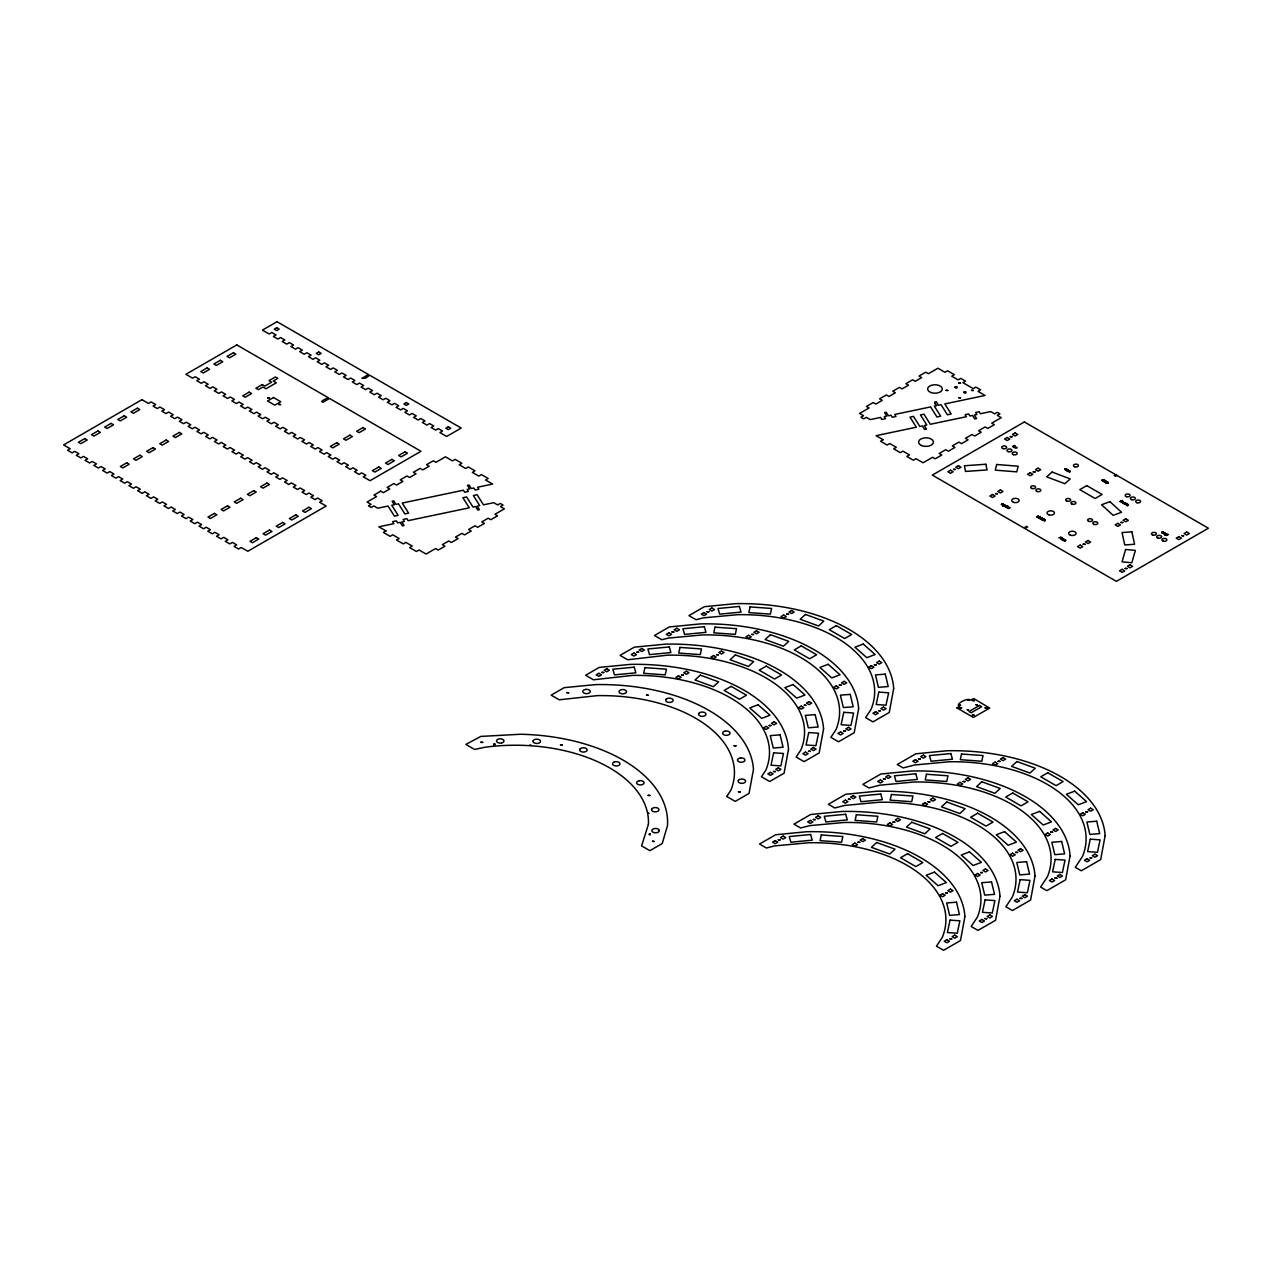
<?xml version="1.0" encoding="UTF-8"?>
<svg xmlns="http://www.w3.org/2000/svg" width="1272" height="1272" viewBox="0 0 1272 1272"><rect width="100%" height="100%" fill="white"/><g stroke="black" fill="none" stroke-linecap="round" stroke-linejoin="round"><path stroke-width="1.5" d="M1067.939 471.149C1065.443 470.974 1071.326 470.29 1068.13 471.626M1008.044 507.687C1007.551 508.705 1006.947 507.019 1009.173 507.957M1044.042 520.105C1043.915 517.927 1043.247 522.442 1044.392 519.596M1107.689 483.217L1107.403 482.931M1121.586 501.645C1124.225 500.93 1121.856 503.966 1123.923 503.362M1004.991 505.366C1001.35 503.664 1003.831 507.544 1002.988 505.525M1007.806 507.894L1009.173 507.846M1004.355 506.447L1006.2 506.049M1013.625 446.615L1013.832 446.79M1041.911 519.087L1040.56 519.024M1165.454 533.683L1165.088 534.59M1001.382 504.73L1002.861 504.889M1066.27 469.384L1065.364 468.764M1063.98 539.646L1062.422 539.408M1103.698 480.705C1103.858 479.242 1104.334 481.198 1102.331 480.26M1122.397 502.551L1121.284 501.836L1122.938 502.249M1124.48 503.315C1124.369 501.327 1124.989 505.906 1124.543 503.474M1161.654 532.777L1162.958 533.095L1161.956 532.507M1166.154 534.558L1166.631 533.874M1003.449 506.018L1003.067 505.382M1040.973 517.625C1040.607 519.533 1037.872 517.561 1040.273 518.404M1108.278 482.851L1107.212 482.231L1108.357 482.899M1123.939 502.663L1123.558 502.329M1128.216 505.127C1126.976 503.966 1125.815 505.62 1127.628 505.429C1129.743 503.156 1127.215 506.59 1127.262 505.588M1004.642 505.429L1003.258 505.556L1004.991 505.27M1105.686 482.66C1104.398 482.756 1106.29 481.166 1106.926 481.977M1062.502 539.789L1061.404 538.183L1062.374 538.994M1062.041 539.074L1060.784 538.406L1061.309 539.312M1067.494 471.228L1066.652 470.592L1068.098 469.877M1039.383 518.499C1037.602 517.227 1042.627 516.464 1039.367 517.895M1040.528 519.024L1042.15 517.64M1069.593 471.864C1071.151 469.845 1068.321 472.627 1069.561 471.705M1007.774 508.053C1008.839 509.516 1011.558 506.987 1009.205 507.448M1003.083 504.555L1001.7 504.173M1003.115 504.491L1002.749 504.682M1038.445 517.004L1037.03 517.068L1037.952 516.305M1062.804 540.171L1063.44 539.074M1103.762 480.291L1102.347 479.989M1123.033 501.788L1122.031 500.882M1125.927 503.458L1124.766 503.06M1163.387 532.539L1163.483 532.73M1105.352 482.168L1106.417 482.422L1105.638 481.802M1126.976 503.871L1125.736 504.777L1126.928 503.68M1036.759 516.861L1037.952 517.084M1102.601 480.88L1102.331 480.355M1122.461 502.345L1121.332 501.756L1121.681 502.488M1065.554 469.797C1063.185 467.826 1066.047 471.34 1066.095 468.637M1166.201 534.685L1164.755 534.59M1038.572 516.178L1038.524 516.702M1064.108 539.519C1061.723 539.074 1063.503 539.662 1064.044 539.217M1015.374 447.14L1013.514 446.726M1006.502 506.351L1006.311 506.558M1124.464 503.012L1124.48 502.631M1044.423 519.914C1047.174 519.628 1042.595 522.347 1045.028 520.168M1005.898 506.526C1003.576 507.767 1007.853 503.251 1004.149 506.336M1003.974 505.7L1003.338 506.351M726.757 796.479L730.843 790.278A133.226 76.924 0 0 0 597.379 695.625L559.251 699.807L551.189 695.148L564.164 687.659L595.344 684.622A152.656 88.134 0 0 1 753.469 769.481L749.033 793.426L735.232 801.392L726.741 796.495M1102.872 480.641L1102.172 480.021M1123.017 502.599L1122.842 501.327M1117.023 475.505L1115.242 474.885L1116.864 475.617M1016.217 447.06L1015.453 447.967C1016.28 446.806 1015.66 448.746 1017.266 447.665M1103.698 481.5L1104.573 480.26L1103.698 481.5L1105.877 481.118L1104.08 481.42L1104.843 480.514M1040.591 518.07L1039.272 518.006M1015.056 446.456L1014.547 447.569L1014.023 446.647M1065.03 469.114C1065.523 470.847 1069.243 469.734 1065.793 469.559M1165.057 534.32L1166.297 533.906M1069.847 471.992L1069.593 471.085M1061.023 538.628L1061.85 539.249M1001.43 504.396L1002.956 504.189M1108.055 482.803L1107.451 483.424L1108.071 482.486M1125.545 503.823L1125.958 503.092L1125.831 504.03M1164.802 534.16L1165.295 534.892L1164.691 534.272M1040.909 518.038L1040.464 517.434M1126.785 504.666L1127.087 505.572M1007.472 507.242L1007.694 505.97L1005.929 507.369M1163.355 532.507L1161.972 532.125L1162.354 532.968M1067.288 470.863L1068.321 469.909L1067.001 469.463M1065.014 540.6C1066.62 538.772 1063.631 542.301 1065.014 540.505L1063.312 540.425L1065.252 539.948M1164.627 533.588C1165.597 531.585 1161.002 534.828 1164.103 532.745M1026.504 527.801L1025.105 526.99M1027.728 527.085L1026.329 526.274M1115.639 476.332L1114.224 475.521M1014.182 447.585L1015.136 446.679M1069.863 471.117L1069.72 471.562M1106.417 482.74L1107.308 482.676M1002.686 505.048L1003.433 504.253M1042.166 519.23L1042.181 518.658M1015.104 447.362L1015.215 446.44M1166.551 534.494L1166.504 533.779M493.743 743.993L495.062 744.088L493.743 744.947M493.918 744.374L494.744 743.993M495.062 744.661L494.236 744.661M1014.547 445.454L1012.544 446.695L1014.77 445.677M530.074 744.756L530.822 745.185M1005.707 507.226L1007.933 506.208M1067.717 471.26L1069.291 470.863M1006.836 507.878L1007.599 506.972M1040.051 516.432L1038.047 517.688L1040.273 516.559M1042.388 517.768L1041.609 518.451M1043.93 518.674L1041.704 519.787L1043.644 518.944M1043.39 519.421L1042.309 520.137L1044.089 519.596M1120.091 501.565L1122.206 500.516M1121.379 500.818L1122.842 501.438M1122.429 500.643L1120.091 501.47M1060.403 538.104L1062.072 537.404L1060.673 538.056L1060.673 537.245M1064.235 541.061L1065.888 540.362M648.37 813.062L649.118 813.492M1165.502 533.254L1163.832 534.049L1165.502 533.35M1165.963 535.353L1168.141 534.32L1166.233 535.433M1167.935 534.653L1167.744 534.542M649.292 833.812C652.282 834.225 647.305 833.876 650.294 834.766M1037.093 516.384L1038.111 516.13M1161.972 532.221L1163.403 532.3M1014.213 447.394L1015.088 446.615L1013.832 447.394M1014.023 446.742L1015.088 446.615M1065.236 469.066L1066.365 469.161M1008.235 508.323L1008.728 507.305M1008.044 507.782L1009.109 507.751M1041.068 519.326L1041.911 518.992M1038.27 517.195L1038.175 516.321M1124.321 502.822L1124.225 503.935M1123.001 502.853L1123.923 503.267M1123.017 502.488L1123.796 503.41M1165.454 533.795L1166.297 534.002M1103.937 481.547L1105.877 481.007L1105.813 482.66M1065.745 469.877L1066.27 468.684M1125.291 504.221L1125.497 502.949M934.952 403.574L934.666 402.063L936.287 401.714L938.513 405.243L941.073 404.719L947.433 414.799L951.17 414.02L944.81 403.924L985.1 395.465L978.009 391.363L980.633 389.852L975.863 387.086L973.223 388.612L962.888 382.634L965.512 381.123L960.742 378.356L958.118 379.883L951.71 376.194L954.35 374.668L947.592 370.772L944.969 372.299L937.909 368.212L928.401 373.714L925.778 372.187L919.02 376.083L921.659 377.609L915.252 381.298L912.628 379.787L905.887 383.683L908.51 385.193L902.118 388.882L899.479 387.372L892.737 391.267L895.361 392.778L888.969 396.482L886.346 394.956L879.588 398.851L882.227 400.378L875.82 404.067L873.196 402.556L866.439 406.452L869.078 407.962L859.586 413.448L863.529 415.721L860.906 417.232L863.704 418.854L866.327 417.343L870.239 419.601L880.51 417.439L881.782 419.458L885.519 418.679L884.247 416.66L886.807 416.119L884.581 412.589L886.202 412.239L888.428 415.769L891.004 415.228L892.276 417.248L895.997 416.469L894.725 414.449L930.595 406.913L936.955 416.993L940.676 416.214L934.332 406.134L936.892 405.593L934.936 403.542M1044.996 520.487L1044.201 519.421M1058.861 537.849L1060.673 537.341M1106.099 481.261L1105.066 482.024M1165.279 534.701L1166.106 535.417L1166.154 534.463M1162.974 531.871L1163.705 532.3M1003.29 504.046L1002.781 504.11M1128.041 504.364L1128.01 505.27M1124.051 502.997L1123.415 502.488M1062.231 538.215L1062.454 540.091M1102.776 479.91L1103.571 480.371M1103.571 480.482L1102.347 479.878L1102.442 480.832M1001.7 504.078L1002.924 504.666L1002.447 503.807M650.294 833.812L649.292 834.766M1106.433 483.026L1106.672 482.501M1123.192 501.613L1123.144 503.346M1105.909 481.802L1106.036 482.645M1106.322 482.12L1106.529 483.201M1066.636 469.05L1066.063 469.448M1165.072 533.858L1164.961 534.765M1121.586 501.534L1121.522 502.424M1107.912 482.168L1107.912 483.042M1062.565 538.358L1062.788 539.28M1062.104 538.056L1062.184 539.948M1002.956 503.871L1003.052 504.889M533.111 740.956L533.079 741.512A3.721 2.147 0 0 0 536.18 743.436A3.721 2.147 0 0 0 540.171 742.196L540.457 741.656A3.721 2.147 0 0 0 538.326 739.35L536.418 739.175A3.721 2.147 0 0 0 533.111 740.956M651.582 809.358L651.773 810.471A3.721 2.147 0 0 0 654.651 811.822L655.621 811.854A3.721 2.147 0 0 0 658.96 809.501A3.721 2.147 0 0 0 654.889 807.577L653.951 807.704A3.721 2.147 0 0 0 651.582 809.358M954.906 387.197C957.387 390.409 958.563 384.605 954.906 387.197M963.683 392.269C966.132 395.481 967.388 389.63 963.683 392.269M659.262 830.473L658.896 831.57A3.721 2.147 0 0 1 655.811 832.778L654.842 832.731A3.721 2.147 0 0 1 651.9 830.218A3.721 2.147 0 0 1 656.257 828.517L657.163 828.692A3.721 2.147 0 0 1 659.262 830.473M958.802 383.047L960.519 383.111L958.802 383.047M959.66 707.852L961.616 707.947L959.66 707.852M788.513 749.24L784.093 773.185L769.655 781.517L761.451 776.779L765.903 770.037A133.226 76.924 0 0 0 632.438 675.4L593.452 679.789L585.629 675.273L599.223 667.418L630.403 664.382A152.656 88.134 0 0 1 788.513 749.24M823.572 728.999L819.152 752.945L804.095 761.642L796.161 757.063L800.947 749.812A133.226 76.924 0 0 0 667.498 655.16L627.653 659.77L620.052 655.382L634.283 647.178L665.447 644.141A152.656 88.134 0 0 1 823.572 728.999M858.632 708.774L854.196 732.704L838.518 741.767L830.87 737.347L836.006 729.572A133.226 76.924 0 0 0 702.542 634.919L668.213 638.115L661.837 639.752L654.492 635.507L669.326 626.937L700.506 623.9A152.656 88.134 0 0 1 858.632 708.774M893.675 688.534L889.255 712.463L872.958 721.876L865.596 717.631L871.066 709.331A133.226 76.924 0 0 0 737.601 614.678L703.257 617.874L696.038 619.734L688.931 615.632L704.386 606.696L735.566 603.659A152.656 88.134 0 0 1 893.675 688.534M964.907 916.571L960.487 940.517L943.554 950.295L936.478 946.193L942.298 937.385A133.226 76.924 0 0 0 808.833 842.732L774.489 845.912L766.412 848.011L759.527 844.036L775.618 834.75L806.782 831.713A152.656 88.134 0 0 1 964.907 916.571M999.967 896.331L995.531 920.276L977.993 930.404L971.188 926.477L977.341 917.144A133.226 76.924 0 0 0 843.877 822.491L809.548 825.671L800.597 827.993L793.967 824.161L810.662 814.509L841.841 811.472A152.656 88.134 0 0 1 999.967 896.331M1035.011 876.106L1030.59 900.035L1012.433 910.529L1005.898 906.761L1012.401 896.903A133.226 76.924 0 0 0 878.936 802.25L844.592 805.446L834.798 807.974L828.39 804.286L845.721 794.269L876.901 791.232A152.656 88.134 0 0 1 1035.011 876.106M1070.07 855.865L1065.65 879.811L1046.856 890.654L1040.607 887.045L1047.46 876.662A133.226 76.924 0 0 0 913.996 782.01L879.652 785.206L868.999 787.956L862.829 784.395L880.781 774.044L911.944 770.991A152.656 88.134 0 0 1 1070.07 855.865M1105.13 835.625L1100.693 859.57L1081.295 870.779L1075.317 867.329L1082.504 856.422A133.226 76.924 0 0 0 949.039 761.769L914.711 764.965L903.184 767.938L897.253 764.52L915.824 753.803L947.004 750.75A152.656 88.134 0 0 1 1105.13 835.625M773.646 752.786L771.007 765.219L780.849 765.919L783.488 753.485L773.646 752.786M808.706 732.545L806.066 744.979L815.909 745.678L818.548 733.244L808.706 732.545M843.749 712.32L841.11 724.738L850.952 725.438L853.592 713.004L843.749 712.32M878.809 692.079L876.169 704.497L886.012 705.197L888.651 692.811L878.809 692.079M950.041 920.117L947.402 932.551L957.244 933.251L959.883 920.817L950.041 920.117M985.1 899.876L982.445 912.31L992.287 913.01L994.927 900.576L985.1 899.876M1020.144 879.652L1017.505 892.069L1027.347 892.769L1029.986 880.351L1020.144 879.652M1055.204 859.411L1052.564 871.829L1062.406 872.528L1065.046 860.111L1055.204 859.411M1090.263 839.17L1087.608 851.604L1097.45 852.288L1100.089 839.87L1090.263 839.17M644.904 667.625L643.68 673.317L665.208 674.86L666.433 669.183L644.904 667.625M679.963 647.4L678.739 653.077L700.268 654.619L701.492 648.943L679.963 647.4M715.023 627.16L713.799 632.836L735.311 634.378L736.536 628.702L715.023 627.16M750.067 606.919L748.842 612.595L770.371 614.138L771.595 608.461L750.067 606.919M821.299 834.973L820.074 840.649L841.603 842.191L842.827 836.515L821.299 834.973M856.358 814.732L855.134 820.408L876.647 821.951L877.871 816.274L856.358 814.732M891.402 794.491L890.177 800.168L911.706 801.71L912.93 796.034L891.402 794.491M926.461 774.25L925.237 779.927L946.766 781.485L947.99 775.793L926.461 774.25M961.521 754.01L960.296 759.686L981.809 761.244L983.033 755.552L961.521 754.01M267.724 398.009L269.425 398.136L267.724 398.009M278.854 404.432L280.555 404.575L278.854 404.432M480.848 742.276L482.676 742.403L480.848 742.276M566.835 692.636L568.663 692.779L566.835 692.636M560.523 744.756L562.351 744.899L560.523 744.756M601.894 672.395L603.707 672.538L601.894 672.395M636.938 652.154L638.767 652.298L637.034 652.027M646.494 695.116L648.322 695.259L646.589 694.989M671.998 631.93L673.826 632.057L671.998 631.93M648.163 795.35L649.992 795.493L648.163 795.35M681.553 674.875L683.382 675.019L681.553 674.875M652.472 841.349L654.285 841.492L652.552 841.221M707.057 611.689L708.886 611.816L707.057 611.689M716.613 654.651L718.442 654.778L716.613 654.651M751.673 634.41L753.485 634.537L751.673 634.41M734.135 745.71L735.963 745.853L734.135 745.71M738.444 791.725L740.272 791.852L738.444 791.725M786.716 614.169L788.545 614.312L786.716 614.169M769.194 725.485L771.023 725.612L769.194 725.485M773.503 771.484L775.332 771.611L773.503 771.484M804.254 705.245L806.066 705.372L804.333 705.117M778.273 839.727L780.102 839.87L778.273 839.727M808.547 751.243L810.375 751.386L808.547 751.243M839.297 685.004L841.126 685.147L839.297 685.004M813.333 819.502L815.161 819.629L813.333 819.502M843.606 731.003L845.435 731.146L843.606 731.003M874.357 664.763L876.185 664.906L874.357 664.763M848.392 799.261L850.221 799.388L848.472 799.134M946.098 390.345L947.799 390.488L946.098 390.345M878.666 710.762L880.494 710.905L878.761 710.635M958.818 397.691L960.519 397.818L958.818 397.691M857.948 842.207L859.777 842.35L857.948 842.207M971.522 390.345L973.223 390.488L971.522 390.345M953.555 469.352L955.383 469.495L953.555 469.352M883.436 779.02L885.264 779.164L883.436 779.02M893.008 821.982L894.82 822.11L893.008 821.982M918.495 758.78L920.324 758.923L918.495 758.78M995.547 493.6L997.375 493.743L995.547 493.6M1010.254 436.614L1012.083 436.757L1010.254 436.614M928.051 801.742L929.88 801.869L928.051 801.742M956.957 707.884L973.334 717.44L989.711 708.075L973.78 698.614L970.266 700.125C967.865 697.056 953.889 704.958 959.756 706.198L956.957 707.884M959.199 705.149L960.535 705.26L959.199 705.149M967.96 700.093L969.312 700.188L967.96 700.093M967.245 709.792L968.58 709.903L967.308 709.697M972.38 700.49L974.32 700.634L972.38 700.49M972.38 715.166L974.32 715.309L972.38 715.166M976.006 704.736L977.341 704.831L976.006 704.736M1033.246 471.833L1035.074 471.976L1033.246 471.833M963.111 781.501L964.939 781.644L963.111 781.501M985.084 707.82L987.04 707.979L985.084 707.82M945.589 892.817L947.402 892.944L945.589 892.817M949.882 938.816L951.71 938.959L949.882 938.816M998.17 761.26L999.983 761.403L998.17 761.26M980.633 872.576L982.461 872.703L980.728 872.449M984.941 918.575L986.77 918.718L984.941 918.575M1083.188 544.193L1085.016 544.337L1083.188 544.193M1015.692 852.335L1017.521 852.479L1015.692 852.335M1020.001 898.334L1021.829 898.477L1020.001 898.334M1120.871 522.442L1122.699 522.569L1120.871 522.442M1050.752 832.095L1052.58 832.238L1050.752 832.095M1125.179 568.425L1127.008 568.568L1125.179 568.425M1055.06 878.093L1056.873 878.237L1055.06 878.093M1085.795 811.854L1087.624 811.997L1085.795 811.854M1090.104 857.853L1091.933 857.996L1090.199 857.726M1181.895 535.703L1183.723 535.846L1181.99 535.576M996.676 464.487L995.308 470.147L1016.789 471.864L1018.157 466.204L996.676 464.487M648.418 824.367L641.597 845.864L649.881 850.682L662.235 843.543L667.498 825.544A152.656 88.134 0 0 0 520.502 734.246L480.832 736.424L465.854 744.422L474.615 749.478L484.473 747.316A133.226 76.924 0 0 1 648.418 824.367M1125.593 549.488L1122.047 561.842L1131.826 562.765L1135.371 550.41L1125.593 549.488M579.905 749.192L579.698 749.733A3.721 2.147 0 0 0 580.573 751.307L582.147 751.943A3.721 2.147 0 0 0 586.456 751.132L586.901 750.639A3.721 2.147 0 0 0 584.659 747.888A3.721 2.147 0 0 0 579.905 749.192M738.364 780.436L738.189 781.549A3.721 2.147 0 0 0 740.558 783.202L741.497 783.329A3.721 2.147 0 0 0 745.472 781.676A3.721 2.147 0 0 0 743.15 779.18L742.212 779.052A3.721 2.147 0 0 0 738.364 780.436M626.476 691.889L626.253 692.445A3.721 2.147 0 0 1 623.375 693.797L621.467 693.701A3.721 2.147 0 0 1 619.098 692.032L619.067 691.475A3.721 2.147 0 0 1 623.137 689.551A3.721 2.147 0 0 1 626.476 691.889M666.21 699.202L665.828 699.711A3.721 2.147 0 0 0 667.943 702.271A3.721 2.147 0 0 0 672.602 701.397L672.983 700.888A3.721 2.147 0 0 0 672.077 698.805L670.423 698.233A3.721 2.147 0 0 0 666.21 699.202M700.3 675.162L695.005 679.995L713.338 686.689L718.632 681.856L700.3 675.162M735.359 654.921L730.064 659.755L748.397 666.448L753.692 661.615L735.359 654.921M770.419 634.68L765.124 639.514L783.457 646.208L788.751 641.374L770.419 634.68M805.462 614.44L800.168 619.273L818.5 625.967L823.795 621.134L805.462 614.44M876.694 842.493L871.399 847.327L889.732 854.021L895.027 849.187L876.694 842.493M911.754 822.253L906.459 827.086L924.792 833.78L930.086 828.947L911.754 822.253M946.797 802.012L941.503 806.846L959.835 813.539L965.13 808.706L946.797 802.012M981.857 781.771L976.562 786.621L994.895 793.299L1000.189 788.465L981.857 781.771M1016.916 761.531L1011.622 766.38L1029.954 773.058L1035.249 768.224L1016.916 761.531M1052.087 472.055L1046.665 476.841L1064.807 483.71L1070.229 478.908L1052.087 472.055M699.552 712.718L698.98 713.163A3.721 2.147 0 0 0 699.075 715.309L700.475 716.072A3.721 2.147 0 0 0 704.179 716.025L704.942 715.675A3.721 2.147 0 0 0 704.799 712.638A3.721 2.147 0 0 0 699.552 712.718M613.708 762.262L613.104 762.707A3.721 2.147 0 0 0 613.009 764.854L614.328 765.665A3.721 2.147 0 0 0 618.049 765.712L618.828 765.378A3.721 2.147 0 0 0 618.971 762.357A3.721 2.147 0 0 0 613.708 762.262M141.939 399.678L63.6 444.914L70.167 448.714L67.543 450.224L72.107 452.864L74.73 451.337L78.944 453.77L76.304 455.281L80.867 457.92L83.491 456.394L87.704 458.826L85.065 460.353L89.628 462.976L92.252 461.466L96.465 463.883L93.842 465.409L98.389 468.032L101.013 466.522L105.226 468.939L102.603 470.465L107.15 473.089L109.79 471.578L113.987 474.011L111.364 475.521L115.911 478.161L118.55 476.634L122.748 479.067L120.124 480.578L124.688 483.217L127.311 481.69L131.525 484.123L128.885 485.65L133.449 488.273L136.072 486.763L140.286 489.179L137.646 490.706L142.21 493.329L144.833 491.819L149.047 494.252L146.423 495.762L150.971 498.385L153.61 496.875L157.808 499.308L155.184 500.818L159.731 503.458L162.371 501.931L166.568 504.364L163.945 505.874L168.508 508.514L171.132 506.987L175.329 509.42L172.706 510.947L177.269 513.57L179.893 512.06L184.106 514.476L181.467 516.003L186.03 518.626L188.654 517.116L192.867 519.548L190.228 521.059L194.791 523.698L197.414 522.172L201.628 524.605L199.004 526.115L203.552 528.755L206.191 527.228L210.389 529.661L207.765 531.187L212.313 533.811L214.952 532.3L219.15 534.717L216.526 536.243L221.09 538.867L223.713 537.356L227.911 539.773L225.287 541.3L229.85 543.923L232.474 542.413L236.687 544.845L234.048 546.356L238.611 548.995L241.235 547.469L247.817 551.269L326.157 506.033L319.59 502.233L322.214 500.723L317.65 498.083L315.027 499.61L310.829 497.177L313.453 495.667L308.889 493.027L306.266 494.554L302.052 492.121L304.692 490.595L300.128 487.971L297.505 489.482L293.291 487.065L295.931 485.538L291.368 482.915L288.744 484.425L284.531 481.993L287.154 480.482L282.607 477.859L279.967 479.369L275.77 476.936L278.393 475.426L273.846 472.787L271.206 474.313L267.009 471.88L269.632 470.37L265.069 467.73L262.445 469.257L258.232 466.824L260.871 465.298L256.308 462.674L253.685 464.185L249.471 461.768L252.11 460.241L247.547 457.618L244.924 459.128L240.71 456.696L243.35 455.185L238.786 452.546L236.163 454.072L231.949 451.64L234.573 450.129L230.025 447.49L227.386 449.016L223.188 446.583L225.812 445.073L221.264 442.433L218.625 443.944L214.427 441.527L217.051 440.001L212.488 437.377L209.864 438.888L205.651 436.471L208.29 434.945L203.727 432.321L201.103 433.832L196.89 431.399L199.529 429.888L194.966 427.249L192.342 428.775L188.129 426.343L190.752 424.832L186.205 422.193L183.581 423.719L179.368 421.286L181.991 419.76L177.444 417.137L174.805 418.647L170.607 416.23L173.231 414.704L168.683 412.08L166.044 413.591L161.846 411.158L164.47 409.648L159.906 407.024L157.283 408.535L153.069 406.102L155.709 404.591L151.145 401.952L148.522 403.478L141.939 399.678M236.799 344.919L185.903 374.302L192.644 378.197L195.188 376.735L199.386 379.167L196.763 380.678L201.326 383.317L203.949 381.791L208.163 384.224L205.523 385.734L210.087 388.373L212.71 386.847L216.924 389.28L214.284 390.806L218.848 393.43L221.471 391.919L225.685 394.336L223.061 395.862L227.609 398.486L230.248 396.975L234.445 399.408L231.822 400.919L236.369 403.558L239.009 402.031L243.206 404.464L240.583 405.975L245.13 408.614L247.77 407.088L251.967 409.52L249.344 411.047L253.907 413.67L256.531 412.16L260.744 414.577L258.105 416.103L262.668 418.727L265.291 417.216L269.505 419.633L266.866 421.159L271.429 423.783L274.052 422.272L278.266 424.705L275.642 426.215L280.19 428.855L282.829 427.328L287.027 429.761L284.403 431.272L288.951 433.911L291.59 432.385L295.788 434.817L293.164 436.344L297.728 438.967L300.351 437.457L304.549 439.873L301.925 441.4L306.488 444.023L309.112 442.513L313.325 444.946L310.686 446.456L315.249 449.08L317.873 447.569L322.086 450.002L319.447 451.512L324.01 454.152L326.634 452.625L330.847 455.058L328.224 456.568L332.771 459.208L335.411 457.682L339.608 460.114L336.985 461.641L341.532 464.264L344.171 462.754L348.369 465.17L345.745 466.697L350.309 469.32L352.932 467.81L357.13 470.243L354.506 471.753L359.07 474.392L361.693 472.866L365.907 475.299L363.267 476.809L370.025 480.705L421 451.274L329.512 398.454L322.929 402.254L321.705 401.539L323.088 400.235L328.287 397.739L236.799 344.919M276.994 321.705L262.445 330.116L269.187 334.011L271.826 332.485L276.024 334.918L273.401 336.428L277.964 339.067L280.587 337.541L284.801 339.974L282.161 341.5L286.725 344.124L289.348 342.613L293.562 345.03L290.922 346.556L295.486 349.18L298.109 347.669L302.323 350.102L299.699 351.613L304.247 354.252L306.87 352.726L311.084 355.158L308.46 356.669L313.007 359.308L315.647 357.782L319.844 360.215L317.221 361.725L321.768 364.364L324.408 362.854L328.605 365.271L325.982 366.797L330.545 369.421L333.169 367.91L337.382 370.327L334.743 371.853L339.306 374.477L341.93 372.966L346.143 375.399L343.504 376.91L348.067 379.549L350.69 378.023L354.904 380.455L352.28 381.966L356.828 384.605L359.467 383.079L363.665 385.511L361.041 387.038L365.589 389.661L368.228 388.151L372.426 390.568L369.802 392.094L374.35 394.718L376.989 393.207L381.187 395.64L378.563 397.15L383.126 399.774L385.75 398.263L389.963 400.696L387.324 402.206L391.887 404.846L394.511 403.319L398.724 405.752L396.085 407.263L400.648 409.902L403.272 408.376L407.485 410.808L404.862 412.335L409.409 414.958L412.048 413.448L416.246 415.865L413.623 417.391L418.17 420.014L420.809 418.504L425.007 420.937L422.383 422.447L426.947 425.087L429.57 423.56L433.768 425.993L431.144 427.503L435.708 430.143L438.331 428.616L442.545 431.049L439.905 432.575L446.663 436.471L461.211 428.06L369.707 375.24L365.398 378.245L361.916 378.325L368.483 374.54L276.994 321.705M84.763 438.57L78.371 442.258L80.82 443.674L87.212 439.985L84.763 438.57M97.912 430.97L91.504 434.674L93.969 436.089L100.361 432.385L97.912 430.97M111.061 423.385L104.654 427.074L107.118 428.489L113.51 424.8L111.061 423.385M124.195 415.801L117.803 419.49L120.252 420.905L126.659 417.216L124.195 415.801M137.344 408.201L130.952 411.905L133.401 413.32L139.793 409.616L137.344 408.201M207.145 367.91L200.753 371.599L203.202 373.014L209.594 369.325L207.145 367.91M220.295 360.31L213.903 364.015L216.351 365.43L222.743 361.725L220.295 360.31M233.444 352.726L227.036 356.414L229.501 357.83L235.892 354.141L233.444 352.726M276.724 327.731L274.275 329.146L276.724 330.561L279.188 329.146L276.724 327.731M126.739 462.801L120.347 466.49L122.796 467.905L129.203 464.216L126.739 462.801M139.888 455.217L133.496 458.906L135.945 460.321L142.337 456.632L139.888 455.217M153.037 447.617L146.63 451.322L149.094 452.737L155.486 449.032L153.037 447.617M166.171 440.033L159.779 443.721L162.228 445.136L168.635 441.448L166.171 440.033M179.32 432.448L172.928 436.137L175.377 437.552L181.785 433.863L179.32 432.448M249.121 392.142L242.729 395.831L245.178 397.246L251.586 393.557L249.121 392.142M262.27 384.557L255.879 388.246L258.327 389.661L262.922 387.006L265.991 388.771L276.342 382.808L273.273 381.028L277.868 378.372L275.42 376.957L269.012 380.662L271.651 382.172L264.894 386.068L262.27 384.557M318.716 351.962L316.251 353.377L318.716 354.809L321.164 353.377L318.716 351.962M273.48 397.532L267.518 400.982L274.784 405.18L280.746 401.729L273.48 397.532M214.38 513.395L207.988 517.084L210.436 518.499L216.828 514.81L214.38 513.395M227.529 505.811L221.121 509.5L223.586 510.915L229.978 507.226L227.529 505.811M240.662 498.211L234.271 501.915L236.719 503.33L243.127 499.626L240.662 498.211M253.812 490.626L247.42 494.315L249.869 495.73L256.26 492.041L253.812 490.626M266.961 483.042L260.569 486.731L263.018 488.146L269.41 484.457L266.961 483.042M336.762 442.736L330.37 446.424L332.819 447.855L339.211 444.151L336.762 442.736M349.911 435.151L343.504 438.84L345.968 440.255L352.36 436.566L349.911 435.151M363.045 427.551L356.653 431.256L359.101 432.671L365.509 428.982L363.045 427.551M406.34 402.556L403.892 403.987L406.34 405.402L408.805 403.987L406.34 402.556M256.356 537.627L249.964 541.331L252.413 542.747L258.804 539.042L256.356 537.627M269.505 530.042L263.097 533.731L265.562 535.146L271.954 531.457L269.505 530.042M282.654 522.458L276.247 526.147L278.695 527.562L285.103 523.873L282.654 522.458M295.788 514.858L289.396 518.563L291.845 519.978L298.252 516.273L295.788 514.858M308.937 507.274L302.545 510.962L304.994 512.378L311.386 508.689L308.937 507.274M378.738 466.967L372.346 470.672L374.795 472.087L381.187 468.382L378.738 466.967M391.887 459.383L385.48 463.072L387.944 464.487L394.336 460.798L391.887 459.383M405.037 451.798L398.629 455.487L401.093 456.902L407.485 453.214L405.037 451.798M448.316 426.804L445.868 428.219L448.316 429.634L450.781 428.219L448.316 426.804M380.71 491.151L373.968 495.047L376.591 496.573L367.099 502.043L371.042 504.332L368.419 505.843L371.217 507.464L373.857 505.938L377.768 508.196L388.04 506.049L394.4 516.13L398.12 515.351L391.76 505.254L394.32 504.73L392.094 501.2L393.732 500.85L395.958 504.38L398.518 503.839L404.878 513.92L408.598 513.141L402.238 503.06L463.39 490.213L464.662 492.232L468.382 491.437L467.11 489.434L469.67 488.893L467.46 485.363L469.082 485.014L471.308 488.543L473.868 488.003L475.14 490.022L478.876 489.243L477.604 487.224L492.614 484.076L485.522 479.973L488.162 478.463L481.404 474.567L478.781 476.078L472.373 472.389L475.013 470.863L468.255 466.967L465.632 468.493L459.24 464.789L461.863 463.278L455.122 459.383L452.482 460.893L445.438 456.823L435.93 462.308L433.291 460.798L426.549 464.693L429.173 466.204L422.781 469.909L420.142 468.382L413.4 472.278L416.024 473.804L409.632 477.493L407.008 475.982L400.251 479.878L402.89 481.388L396.482 485.077L393.859 483.567L387.117 487.462L389.741 488.973L383.349 492.677L380.71 491.151M385.973 530.901L383.349 532.427L390.091 536.323L392.73 534.797L399.122 538.501L396.498 540.012L403.24 543.907L405.863 542.397L412.271 546.086L409.632 547.596L416.389 551.492L419.013 549.981L426.072 554.051L435.581 548.566L438.204 550.076L444.962 546.181L442.322 544.67L448.73 540.982L451.353 542.492L458.095 538.597L455.471 537.07L461.863 533.381L464.503 534.908L471.244 531.012L468.621 529.486L475.013 525.797L477.636 527.308L484.393 523.412L481.754 521.902L488.162 518.213L490.785 519.723L497.543 515.828L494.903 514.317L504.396 508.832L500.453 506.558L503.076 505.032L500.278 503.41L497.654 504.936L493.743 502.678L483.471 504.841L477.111 494.744L473.375 495.539L479.735 505.62L477.175 506.161L479.401 509.69L477.779 510.024L475.553 506.495L472.977 507.035L466.633 496.955L462.897 497.734L469.257 507.814L408.105 520.661L406.833 518.658L403.113 519.437L404.385 521.456L401.825 521.997L404.051 525.527L402.413 525.861L400.187 522.331L397.627 522.872L396.355 520.852L392.635 521.631L393.907 523.651L378.881 526.815L385.973 530.901M883.15 439.73L880.526 441.257L887.093 445.041L889.732 443.531L896.299 447.331L893.675 448.841L900.242 452.641L902.882 451.115L909.448 454.915L906.825 456.425L913.391 460.226L916.015 458.715L923.074 462.785L932.583 457.284L935.206 458.81L941.789 455.01L939.149 453.5L945.732 449.7L948.356 451.226L954.938 447.426L952.299 445.9L958.881 442.115L961.505 443.626L968.072 439.842L965.448 438.315L972.015 434.515L974.654 436.042L981.221 432.242L978.597 430.731L985.164 426.931L987.788 428.457L994.37 424.657L991.731 423.147L1001.223 417.661L997.28 415.388L999.919 413.861L997.28 412.351L994.656 413.861L990.713 411.587L980.394 413.75L979.122 411.731L975.64 412.478L976.896 414.497L974.336 415.022L976.562 418.552L974.702 418.949L972.476 415.419L969.916 415.96L968.644 413.941L965.146 414.672L966.418 416.691L930.309 424.276L923.965 414.195L920.467 414.926L926.827 425.007L924.267 425.548L926.493 429.077L924.617 429.475L922.391 425.945L919.831 426.486L913.471 416.389L909.989 417.137L916.349 427.217L876.122 435.676L883.15 439.73M1024.373 421.97L932.328 475.108L1116.371 581.352L1208.4 528.214L1024.373 421.97M598.842 673.301L596.218 674.812L598.842 676.338L601.465 674.812L598.842 673.301M606.728 668.738L604.105 670.264L606.728 671.775L609.352 670.264L606.728 668.738M633.901 653.061L631.262 654.571L633.901 656.098L636.525 654.571L633.901 653.061M641.788 648.513L639.148 650.024L641.788 651.534L644.411 650.024L641.788 648.513M668.945 632.82L666.321 634.346L668.945 635.857L671.584 634.346L668.945 632.82M676.831 628.273L674.208 629.783L676.831 631.31L679.471 629.783L676.831 628.273M704.004 612.579L701.381 614.106L704.004 615.616L706.628 614.106L704.004 612.579M711.891 608.032L709.267 609.542L711.891 611.069L714.514 609.542L711.891 608.032M950.518 470.243L947.879 471.769L950.518 473.279L953.141 471.769L950.518 470.243M958.404 465.695L955.781 467.222L958.404 468.732L961.028 467.222L958.404 465.695M1007.217 437.504L1004.578 439.031L1007.217 440.541L1009.841 439.031L1007.217 437.504M1015.104 432.957L1012.464 434.468L1015.104 435.994L1017.727 434.468L1015.104 432.957M678.517 675.782L675.877 677.292L678.517 678.819L681.14 677.292L678.517 675.782M686.403 671.218L683.764 672.745L686.403 674.255L689.027 672.745L686.403 671.218M713.56 655.541L710.937 657.052L713.56 658.578L716.2 657.052L713.56 655.541M721.447 650.994L718.823 652.504L721.447 654.031L724.086 652.504L721.447 650.994M748.62 635.3L745.996 636.827L748.62 638.337L751.243 636.827L748.62 635.3M756.506 630.753L753.883 632.264L756.506 633.79L759.13 632.264L756.506 630.753M783.679 615.06L781.04 616.586L783.679 618.097L786.303 616.586L783.679 615.06M791.566 610.512L788.926 612.023L791.566 613.549L794.189 612.023L791.566 610.512M992.51 494.49L989.886 496.016L992.51 497.527L995.133 496.016L992.51 494.49M1000.396 489.943L997.773 491.453L1000.396 492.98L1003.02 491.453L1000.396 489.943M1030.193 472.739L1027.569 474.249L1030.193 475.776L1032.816 474.249L1030.193 472.739M1038.079 468.191L1035.456 469.702L1038.079 471.212L1040.703 469.702L1038.079 468.191M731.162 686.371L724.15 690.41L739.493 699.266L746.505 695.212L731.162 686.371M766.221 666.13L759.209 670.169L774.537 679.025L781.549 674.987L766.221 666.13M801.265 645.89L794.253 649.928L809.596 658.785L816.608 654.746L801.265 645.89M836.324 625.649L829.312 629.704L844.656 638.544L851.668 634.505L836.324 625.649M1086.797 485.602L1079.785 489.641L1095.112 498.497L1102.124 494.458L1086.797 485.602M766.142 726.376L763.518 727.886L766.142 729.413L768.781 727.886L766.142 726.376M774.028 721.828L771.404 723.339L774.028 724.865L776.667 723.339L774.028 721.828M801.201 706.135L798.577 707.661L801.201 709.172L803.825 707.661L801.201 706.135M809.087 701.588L806.464 703.098L809.087 704.624L811.711 703.098L809.087 701.588M836.261 685.894L833.621 687.421L836.261 688.931L838.884 687.421L836.261 685.894M844.147 681.347L841.508 682.857L844.147 684.384L846.77 682.857L844.147 681.347M871.304 665.654L868.681 667.18L871.304 668.69L873.943 667.18L871.304 665.654M879.191 661.106L876.567 662.633L879.191 664.143L881.83 662.633L879.191 661.106M1080.151 545.084L1077.511 546.61L1080.151 548.121L1082.774 546.61L1080.151 545.084M1088.037 540.536L1085.398 542.063L1088.037 543.573L1090.661 542.063L1088.037 540.536M1117.834 523.333L1115.194 524.859L1117.834 526.37L1120.457 524.859L1117.834 523.333M1125.72 518.785L1123.081 520.296L1125.72 521.822L1128.343 520.296L1125.72 518.785M1122.127 569.331L1119.503 570.842L1122.127 572.368L1124.75 570.842L1122.127 569.331M1130.013 564.784L1127.389 566.294L1130.013 567.805L1132.637 566.294L1130.013 564.784M770.45 772.374L767.827 773.901L770.45 775.411L773.09 773.901L770.45 772.374M778.337 767.827L775.713 769.337L778.337 770.864L780.976 769.337L778.337 767.827M805.51 752.134L802.886 753.66L805.51 755.171L808.133 753.66L805.51 752.134M813.396 747.586L810.773 749.097L813.396 750.623L816.02 749.097L813.396 747.586M840.569 731.893L837.93 733.419L840.569 734.93L843.193 733.419L840.569 731.893M848.456 727.346L845.816 728.872L848.456 730.382L851.079 728.872L848.456 727.346M875.613 711.668L872.99 713.179L875.613 714.705L878.252 713.179L875.613 711.668M883.499 707.105L880.876 708.631L883.499 710.142L886.139 708.631L883.499 707.105M1178.842 536.609L1176.218 538.12L1178.842 539.63L1181.481 538.12L1178.842 536.609M1186.728 532.046L1184.105 533.572L1186.728 535.083L1189.368 533.572L1186.728 532.046M979.472 705.451L968.946 711.509L971.14 712.781L981.666 706.707L979.472 705.451M775.236 840.633L772.597 842.144L775.236 843.67L777.86 842.144L775.236 840.633M783.123 836.07L780.483 837.596L783.123 839.107L785.746 837.596L783.123 836.07M810.28 820.392L807.656 821.903L810.28 823.429L812.919 821.903L810.28 820.392M818.166 815.845L815.543 817.355L818.166 818.882L820.806 817.355L818.166 815.845M845.339 800.152L842.716 801.678L845.339 803.188L847.963 801.678L845.339 800.152M853.226 795.604L850.602 797.115L853.226 798.641L855.849 797.115L853.226 795.604M880.399 779.911L877.76 781.437L880.399 782.948L883.022 781.437L880.399 779.911M888.285 775.364L885.646 776.874L888.285 778.4L890.909 776.874L888.285 775.364M915.442 759.67L912.819 761.197L915.442 762.707L918.082 761.197L915.442 759.67M923.329 755.123L920.705 756.633L923.329 758.16L925.968 756.633L923.329 755.123M854.895 843.113L852.272 844.624L854.895 846.15L857.535 844.624L854.895 843.113M862.782 838.566L860.158 840.077L862.782 841.587L865.421 840.077L862.782 838.566M889.955 822.873L887.331 824.399L889.955 825.91L892.578 824.399L889.955 822.873M897.841 818.325L895.218 819.836L897.841 821.362L900.465 819.836L897.841 818.325M925.014 802.632L922.375 804.158L925.014 805.669L927.638 804.158L925.014 802.632M932.901 798.085L930.261 799.595L932.901 801.122L935.524 799.595L932.901 798.085M960.058 782.391L957.434 783.918L960.058 785.428L962.697 783.918L960.058 782.391M967.944 777.844L965.321 779.354L967.944 780.881L970.584 779.354L967.944 777.844M995.117 762.151L992.494 763.677L995.117 765.188L997.741 763.677L995.117 762.151M1003.004 757.603L1000.38 759.13L1003.004 760.64L1005.627 759.13L1003.004 757.603M907.556 853.703L900.544 857.741L915.872 866.598L922.884 862.543L907.556 853.703M942.6 833.462L935.604 837.501L950.931 846.357L957.943 842.318L942.6 833.462M977.659 813.221L970.647 817.26L985.991 826.116L993.003 822.078L977.659 813.221M1012.719 792.981L1005.707 797.035L1021.034 805.876L1028.046 801.837L1012.719 792.981M1047.762 772.74L1040.766 776.795L1056.094 785.651L1063.106 781.596L1047.762 772.74M942.536 893.707L939.913 895.234L942.536 896.744L945.16 895.234L942.536 893.707M950.423 889.16L947.799 890.67L950.423 892.197L953.046 890.67L950.423 889.16M977.596 873.467L974.956 874.993L977.596 876.503L980.219 874.993L977.596 873.467M985.482 868.919L982.843 870.43L985.482 871.956L988.106 870.43L985.482 868.919M1012.639 853.226L1010.016 854.752L1012.639 856.263L1015.279 854.752L1012.639 853.226M1020.526 848.678L1017.902 850.189L1020.526 851.715L1023.165 850.189L1020.526 848.678M1047.699 833.001L1045.075 834.512L1047.699 836.022L1050.322 834.512L1047.699 833.001M1055.585 828.438L1052.962 829.964L1055.585 831.475L1058.209 829.964L1055.585 828.438M1082.758 812.76L1080.119 814.271L1082.758 815.797L1085.382 814.271L1082.758 812.76M1090.645 808.197L1088.005 809.723L1090.645 811.234L1093.268 809.723L1090.645 808.197M946.845 939.706L944.222 941.232L946.845 942.743L949.469 941.232L946.845 939.706M954.731 935.159L952.108 936.669L954.731 938.195L957.355 936.669L954.731 935.159M981.904 919.465L979.265 920.992L981.904 922.502L984.528 920.992L981.904 919.465M989.791 914.918L987.152 916.428L989.791 917.955L992.414 916.428L989.791 914.918M1016.948 899.24L1014.325 900.751L1016.948 902.261L1019.588 900.751L1016.948 899.24M1024.834 894.677L1022.211 896.203L1024.834 897.714L1027.474 896.203L1024.834 894.677M1052.008 879L1049.384 880.51L1052.008 882.037L1054.631 880.51L1052.008 879M1059.894 874.436L1057.271 875.963L1059.894 877.473L1062.518 875.963L1059.894 874.436M1087.067 858.759L1084.428 860.269L1087.067 861.796L1089.691 860.269L1087.067 858.759M1094.954 854.196L1092.314 855.722L1094.954 857.233L1097.577 855.722L1094.954 854.196M863.243 644.061L854.943 647.194L866.82 657.672L875.12 654.539L863.243 644.061M828.183 664.302L819.884 667.434L831.761 677.912L840.061 674.78L828.183 664.302M793.14 684.543L784.84 687.675L796.717 698.153L805.001 695.021L793.14 684.543M758.08 704.768L749.78 707.916L761.658 718.394L769.958 715.246L758.08 704.768M1074.681 791.152L1066.381 794.285L1078.258 804.763L1086.558 801.63L1074.681 791.152M1039.637 811.393L1031.338 814.525L1043.215 825.003L1051.515 821.871L1039.637 811.393M1004.578 831.634L996.278 834.766L1008.155 845.244L1016.455 842.112L1004.578 831.634M969.518 851.874L961.219 855.007L973.096 865.485L981.396 862.352L969.518 851.874M934.475 872.115L926.175 875.247L938.052 885.725L946.336 882.593L934.475 872.115M1109.947 501.677L1101.568 504.745L1113.159 515.319L1121.538 512.266L1109.947 501.677M725.088 731.146L724.229 731.4A3.721 2.147 0 0 0 722.846 733.896L723.943 734.803A3.721 2.147 0 0 0 726.646 735.311L727.6 735.184A3.721 2.147 0 0 0 729.842 732.449A3.721 2.147 0 0 0 725.088 731.146M639.323 780.722L638.433 780.944A3.721 2.147 0 0 0 636.922 783.632A3.721 2.147 0 0 0 641.342 784.84L642.233 784.633A3.721 2.147 0 0 0 643.918 782.201L642.932 781.247A3.721 2.147 0 0 0 639.323 780.722M585.836 689.408L584.913 689.583A3.721 2.147 0 0 0 582.83 691.364L582.878 691.92A3.721 2.147 0 0 0 587.235 693.622A3.721 2.147 0 0 0 590.192 691.109L589.874 690.585A3.721 2.147 0 0 0 586.805 689.376L585.836 689.408M740.638 757.969L739.7 758.128A3.721 2.147 0 0 0 737.569 760.433A3.721 2.147 0 0 0 740.876 762.214L741.846 762.198A3.721 2.147 0 0 0 744.947 760.29L744.629 759.193A3.721 2.147 0 0 0 740.638 757.969M501.534 742.975L499.61 743.071A3.721 2.147 0 0 1 496.748 741.703L496.525 741.163A3.721 2.147 0 0 1 499.387 738.873A3.721 2.147 0 0 1 503.712 740.209L503.919 740.733A3.721 2.147 0 0 1 501.534 742.975M739.398 606.458L717.996 608.493L719.618 614.153L741.02 612.102L739.398 606.458M704.338 626.698L682.937 628.734L684.559 634.378L705.96 632.343L704.338 626.698M669.279 646.939L647.893 648.974L649.499 654.619L670.9 652.584L669.279 646.939M634.235 667.164L612.834 669.215L614.456 674.86L635.857 672.824L634.235 667.164M950.836 753.549L929.434 755.6L931.056 761.244L952.458 759.193L950.836 753.549M915.776 773.789L894.391 775.825L895.997 781.485L917.398 779.434L915.776 773.789M880.733 794.03L859.331 796.065L860.953 801.726L882.355 799.675L880.733 794.03M845.673 814.271L824.272 816.306L825.894 821.951L847.295 819.915L845.673 814.271M810.614 834.496L789.228 836.547L790.834 842.191L812.236 840.156L810.614 834.496M885.264 674.128L875.438 674.923L878.427 687.325L888.238 686.53L885.264 674.128M850.205 694.369L840.379 695.148L843.368 707.55L853.194 706.771L850.205 694.369M815.145 714.61L805.335 715.389L808.308 727.791L818.135 727.012L815.145 714.61M780.102 734.85L770.275 735.629L773.265 748.031L783.075 747.252L780.102 734.85M1096.703 821.219L1086.892 822.014L1089.866 834.416L1099.692 833.621L1096.703 821.219M1061.659 841.46L1051.833 842.255L1054.806 854.657L1064.632 853.862L1061.659 841.46M1026.599 861.701L1016.773 862.48L1019.762 874.898L1029.573 874.103L1026.599 861.701M991.54 881.941L981.73 882.72L984.703 895.122L994.529 894.343L991.54 881.941M956.496 902.182L946.67 902.961L949.643 915.363L959.47 914.584L956.496 902.182M1131.889 531.823L1122.047 532.539L1124.734 544.957L1134.576 544.257L1131.889 531.823M985.864 464.248L964.335 465.775L965.543 471.451L987.072 469.925L985.864 464.248M931.009 392.539A7.314 4.213 0 0 0 942.282 389.2A7.314 4.213 0 0 0 931.645 385.225A7.314 4.213 0 0 0 931.009 392.539M921.485 445.518A7.441 4.293 0 0 0 933.378 442.672A7.441 4.293 0 0 0 923.17 438.14A7.441 4.293 0 0 0 921.485 445.518M1013.466 454.661A2.48 1.431 0 0 0 1017.187 453.42A2.48 1.431 0 0 0 1013.466 452.18A2.48 1.431 0 0 0 1013.466 454.661M1066.922 501.136A2.48 1.431 0 0 0 1070.642 499.896A2.48 1.431 0 0 0 1066.922 498.656A2.48 1.431 0 0 0 1066.922 501.136M1072.185 504.173A2.48 1.431 0 0 0 1075.905 502.933A2.48 1.431 0 0 0 1072.185 501.693A2.48 1.431 0 0 0 1072.185 504.173M1031.878 488.48A2.48 1.431 0 0 0 1035.599 487.24A2.48 1.431 0 0 0 1031.878 485.999A2.48 1.431 0 0 0 1031.878 488.48M1131.667 499.673A2.48 1.431 0 0 0 1135.387 498.433A2.48 1.431 0 0 0 1131.667 497.193A2.48 1.431 0 0 0 1131.667 499.673M1136.929 502.71A2.48 1.431 0 0 0 1140.634 501.47A2.48 1.431 0 0 0 1136.929 500.23A2.48 1.431 0 0 0 1136.929 502.71M1157.933 538.072A2.48 1.431 0 0 0 1161.638 536.832A2.48 1.431 0 0 0 1157.933 535.592A2.48 1.431 0 0 0 1157.933 538.072M1002.94 448.587A2.48 1.431 0 0 0 1006.661 447.362A2.48 1.431 0 0 0 1002.94 446.122A2.48 1.431 0 0 0 1002.94 448.587M1008.203 451.624A2.48 1.431 0 0 0 1011.924 450.383A2.48 1.431 0 0 0 1008.203 449.143A2.48 1.431 0 0 0 1008.203 451.624M1088.832 521.377A2.48 1.431 0 0 0 1092.553 520.137A2.48 1.431 0 0 0 1088.832 518.897A2.48 1.431 0 0 0 1088.832 521.377M1070.324 535.146A3.721 2.147 0 0 0 1076.08 533.477A3.721 2.147 0 0 0 1070.706 531.426A3.721 2.147 0 0 0 1070.324 535.146M1013.577 502.345A3.721 2.147 0 0 0 1019.158 500.484A3.721 2.147 0 0 0 1013.577 498.624A3.721 2.147 0 0 0 1013.577 502.345M1093.761 524.271A2.48 1.431 0 0 0 1097.784 523.412A2.48 1.431 0 0 0 1094.476 521.822A2.48 1.431 0 0 0 1093.761 524.271M1152.671 535.035A2.48 1.431 0 0 0 1156.391 533.795A2.48 1.431 0 0 0 1152.671 532.555A2.48 1.431 0 0 0 1152.671 535.035M1037.125 491.517A2.48 1.431 0 0 0 1040.846 490.277A2.48 1.431 0 0 0 1037.125 489.036A2.48 1.431 0 0 0 1037.125 491.517M1048.78 514.794A3.721 2.147 0 0 0 1054.472 513.061A3.721 2.147 0 0 0 1049.034 511.074A3.721 2.147 0 0 0 1048.78 514.794M1074.697 466.792A2.48 1.431 0 0 0 1078.418 465.552A2.48 1.431 0 0 0 1074.697 464.312A2.48 1.431 0 0 0 1074.697 466.792M1126.404 496.637A2.48 1.431 0 0 0 1130.124 495.396A2.48 1.431 0 0 0 1126.404 494.172A2.48 1.431 0 0 0 1126.404 496.637M1163.18 541.109A2.48 1.431 0 0 0 1166.901 539.869A2.48 1.431 0 0 0 1163.18 538.628A2.48 1.431 0 0 0 1163.18 541.109"/></g></svg>
